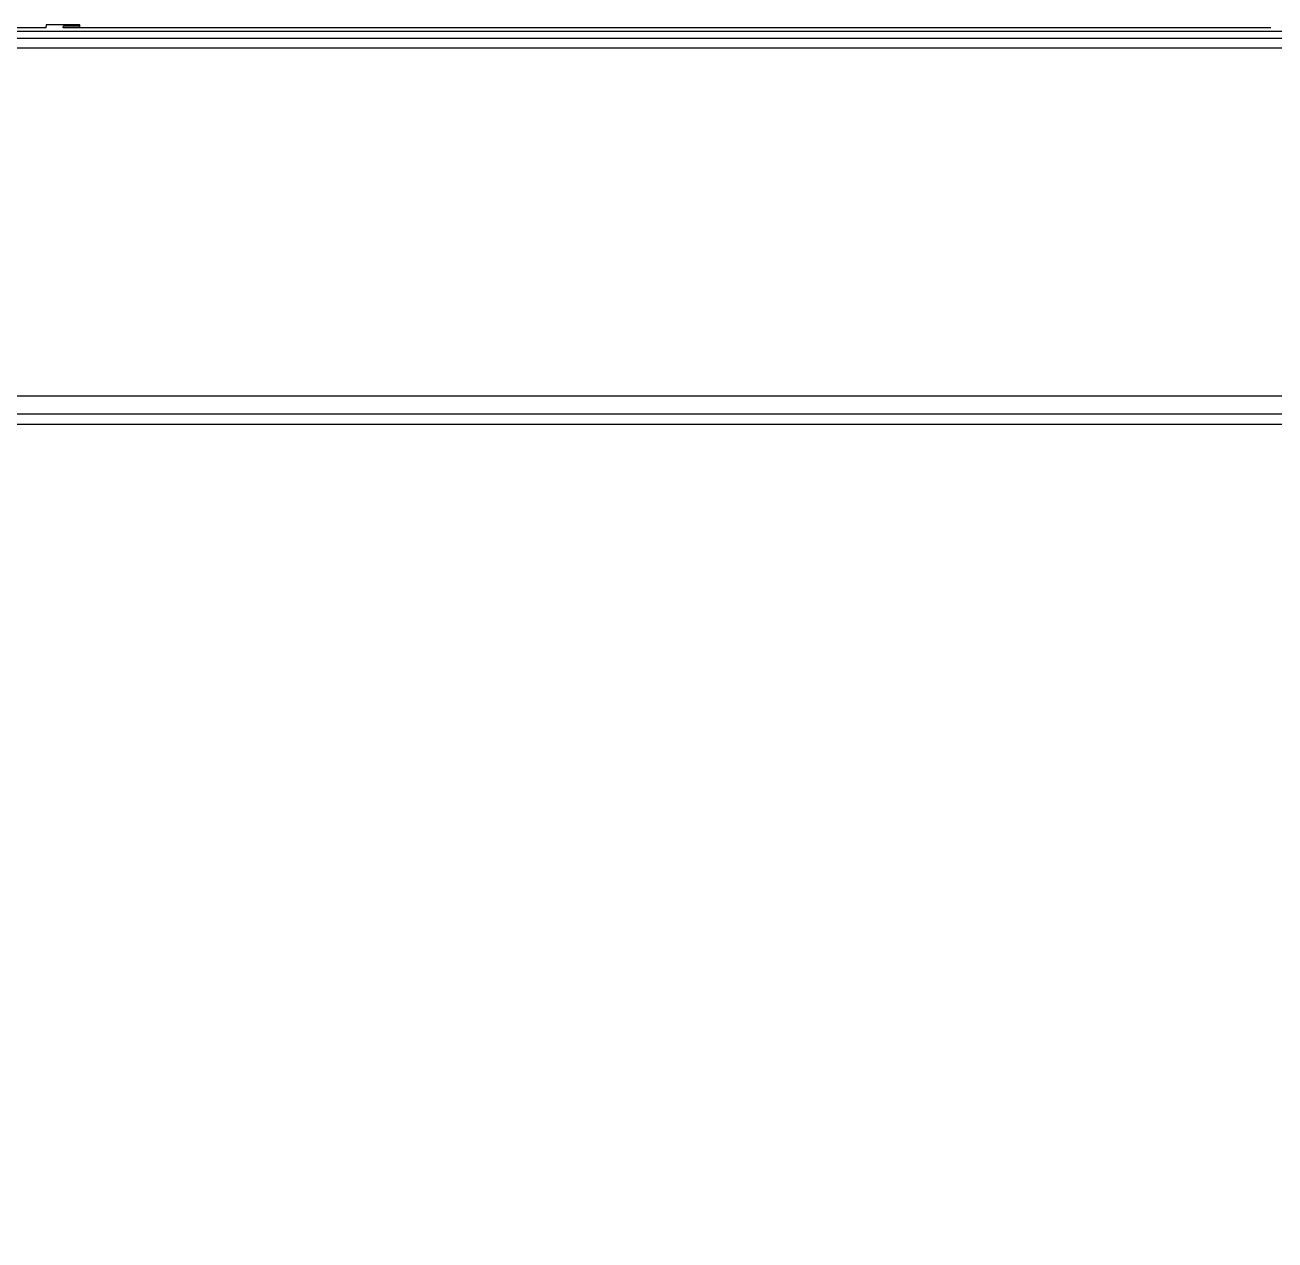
# Model space of a CAD drawing. Header units: millimetres. Extents: x -56261 to 196039, y 9480 to 100001.
# Drawn here: x 33773.5 to 33832.5, y 95680.4 to 95737.8 of the extents above; entities that cross this region are included whole.
import ezdxf

# ---------------------------------------------------------------- set-up
doc = ezdxf.new("R2010")
doc.units = ezdxf.units.MM
doc.set_wipeout_variables(frame=1)
doc.layers.add('SS-AIRCON', color=5, linetype='Continuous')
doc.layers.add('SS-TEXT', color=7, linetype='Continuous')

# ---------------------------------------------------------------- blocks, each defined once
blk = doc.blocks.new('I48T')
at = {"layer": 'SS-AIRCON', "color": 0, "linetype": 'Continuous'}
for p, q in [((-655.0008, 25.97448), (655.0014, 25.97448)), ((-19.8107, 25.25284), (-285.1894, 25.25284)), ((-18.0786, 24.00741), (-286.9214, 24.00741)), ((-637.5, 0), (637.5, 0)), ((599.9006, -0.68208), (-599.9007, -0.68208)), ((578.5326, -1.18017), (-578.5326, -1.18017)), ((-210.3155, -1.40267), (-126.9156, -1.40267)), ((-126.9337, -1.53206), (-128.0662, -1.53379)), ((-128.0662, -1.53379), (-128.0571, -1.59899)), ((-128.0571, -1.59899), (-125.743, -1.59899)), ((-126.9156, -1.40267), (-126.9337, -1.53206)), ((-125.743, -1.59899), (-125.7155, -1.40267)), ((-125.7155, -1.40267), (-42.3156, -1.40267))]:
    blk.add_line(p, q, dxfattribs=at)
blk.add_lwpolyline([(-128.0689, -1.40267), (-128.0689, -1.41024, 0.00014138), (-128.0688, -1.41765, 0.00014744), (-128.0687, -1.4249, 0.00015437), (-128.0686, -1.43198, 0.00016269), (-128.0686, -1.43887, 0.00017215), (-128.0685, -1.44556, 0.00018192), (-128.0684, -1.45205, 0.00019342), (-128.0683, -1.45833, 0.00020587), (-128.0682, -1.46439, 0.00022062), (-128.0681, -1.47021, 0.00023642), (-128.0681, -1.4758, 0.00025537), (-128.068, -1.48116, 0.00027575), (-128.0679, -1.48626, 0.00030096), (-128.0678, -1.49111, 0.00032871), (-128.0677, -1.4957, 0.00036191), (-128.0676, -1.50004, 0.00039702), (-128.0675, -1.50412, 0.00044692), (-128.0674, -1.50794, 0.00050922), (-128.0673, -1.51149, 0.00056586), (-128.0672, -1.51478, 0.00060365), (-128.0671, -1.5178, 0.00075863), (-128.067, -1.52058, 0.00105668), (-128.0669, -1.52312, 0.00100893), (-128.0668, -1.52535, 0.0004545), (-128.0667, -1.52724, 0.00174804), (-128.0666, -1.52911, 0.00468924), (-128.0664, -1.5313, 0.003967), (-128.0662, -1.53375, 0.00291985)], format="xyb", dxfattribs=at)
blk = doc.blocks.new('A$C43DE16F2')
blk.add_wipeout([(0, 14550), (0, 0), (29100, 0), (29100, 14550)]).dxf.layer = 'SS-TEXT'
at = {"layer": 'SS-TEXT', "linetype": 'Continuous', "xscale": 1.577261091527505, "yscale": 1.577261091527505, "zscale": 1.577261091527505, "rotation": 180}
blk.add_blockref('I48T', (11081.92, 7128.46), dxfattribs=at)

msp = doc.modelspace()

# ---------------------------------------------------------------- block references
at = {"layer": 'SS-TEXT', "xscale": 0.4331186193392458, "yscale": 0.4331186193392458, "zscale": 0.4331186193392458}
msp.add_blockref('A$C43DE16F2', (28888.861, 92649.191), dxfattribs=at)

doc.saveas('drawing.dxf')
